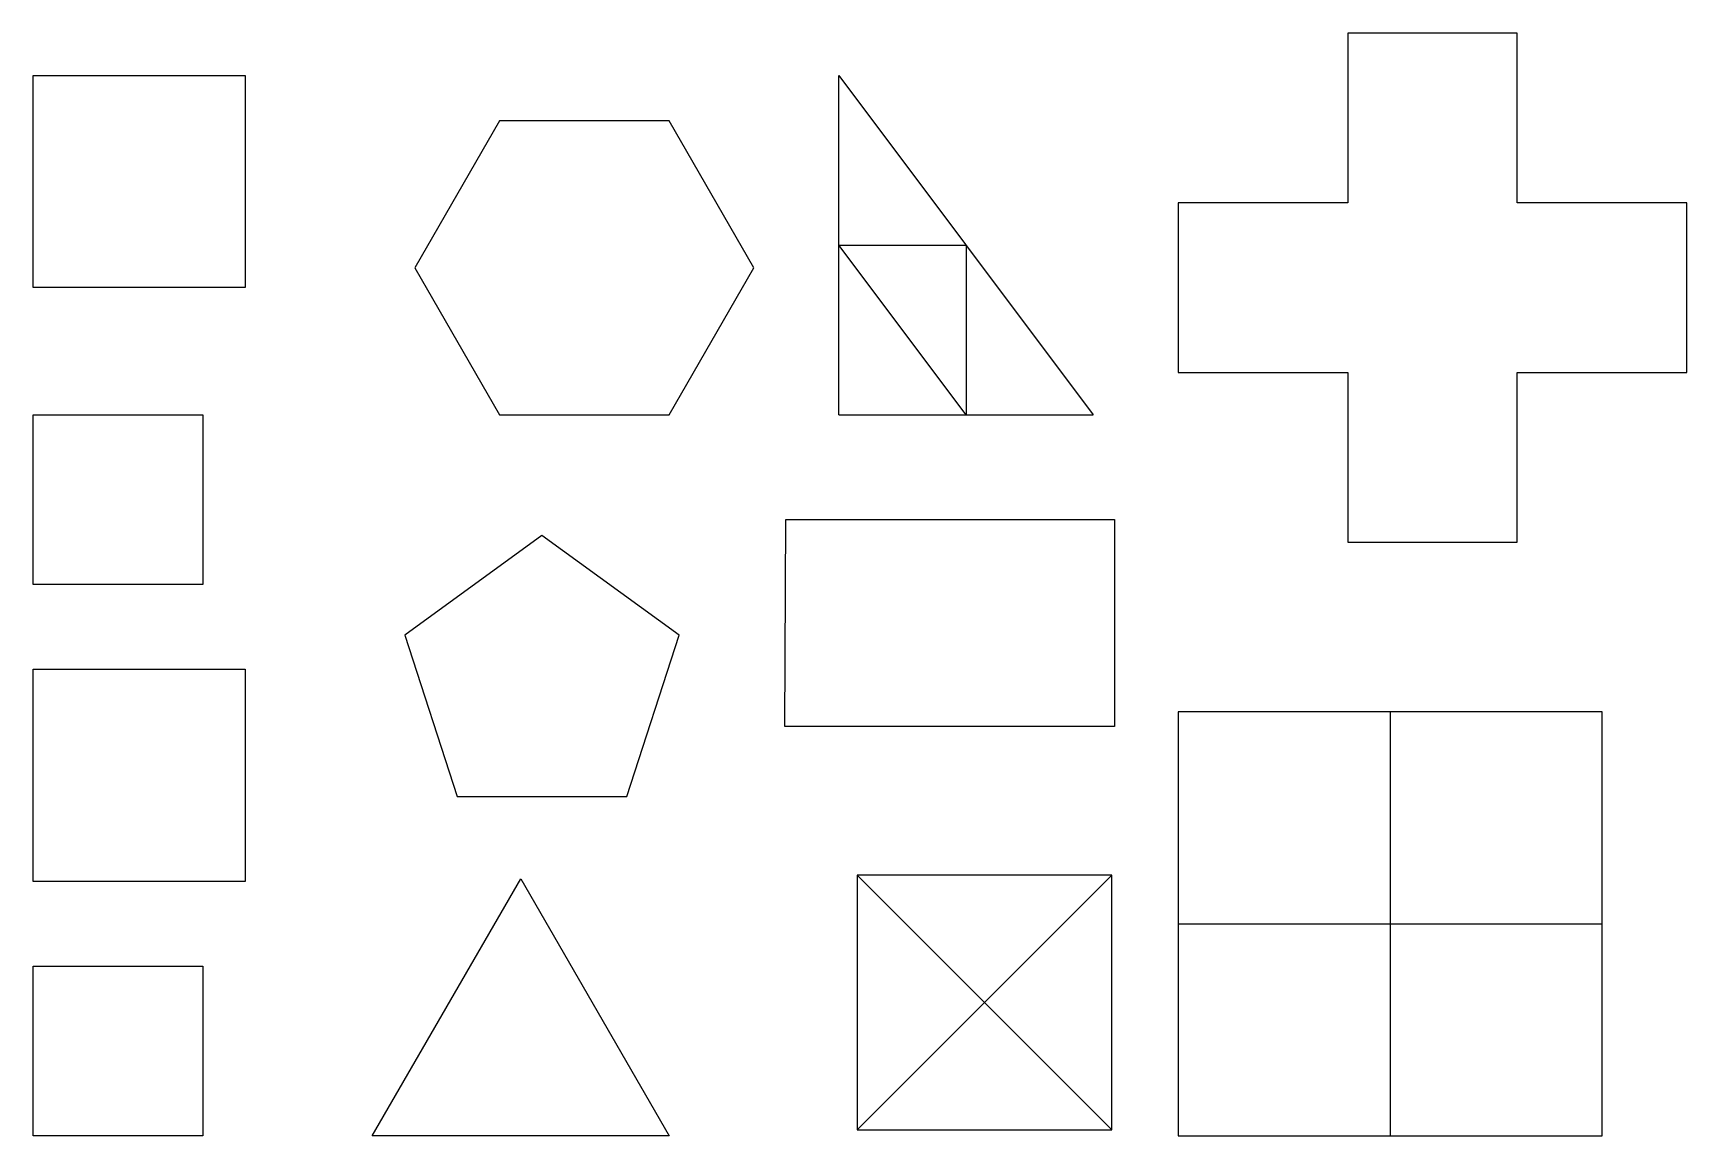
# Model space of a CAD drawing. Header units: millimetres. Extents: x 20 to 410, y 20 to 280.
import ezdxf

# ---------------------------------------------------------------- set-up
doc = ezdxf.new("R2010")
doc.units = ezdxf.units.MM

msp = doc.modelspace()

# ---------------------------------------------------------------- linework, layer by layer
for p, q in [((370, 280), (330, 280)), ((330, 280), (330, 240)), ((370, 240), (370, 280)), ((20, 220), (20, 270)), ((20, 270), (70, 270)), ((70, 270), (70, 220)), ((210, 190), (210, 270)), ((210, 270), (270, 190)), ((130, 259.28), (110, 224.64)), ((170, 259.28), (130, 259.28)), ((190, 224.64), (170, 259.28)), ((330, 240), (290, 240)), ((290, 240), (290, 200)), ((410, 240), (370, 240)), ((410, 200), (410, 240)), ((210, 230), (240, 230)), ((240, 190), (210, 230)), ((240, 230), (240, 190)), ((110, 224.64), (130, 190)), ((170, 190), (190, 224.64)), ((70, 220), (20, 220)), ((290, 200), (330, 200)), ((330, 200), (330, 160)), ((370, 160), (370, 200)), ((370, 200), (410, 200)), ((20, 150), (20, 190)), ((20, 190), (60, 190)), ((60, 190), (60, 150)), ((130, 190), (170, 190)), ((210, 190), (270, 190)), ((197.26, 116.49), (197.49, 165.33)), ((197.49, 165.33), (275.03, 165.33)), ((275.03, 165.33), (275.03, 116.49)), ((140, 161.55), (107.64, 138.04)), ((172.36, 138.04), (140, 161.55)), ((330, 160), (370, 160)), ((60, 150), (20, 150)), ((107.64, 138.04), (120, 100)), ((160, 100), (172.36, 138.04)), ((20, 80), (20, 130)), ((20, 130), (70, 130)), ((70, 130), (70, 80)), ((390, 120), (290, 120)), ((290, 120), (290, 20)), ((340, 120), (340, 20)), ((390, 20), (390, 120)), ((275.03, 116.49), (197.26, 116.49)), ((120, 100), (160, 100)), ((70, 80), (20, 80)), ((100, 20), (135, 80.62)), ((135, 80.62), (170, 20)), ((274.35, 81.44), (214.35, 81.44)), ((214.35, 81.44), (214.35, 21.44)), ((214.35, 81.44), (274.35, 21.44)), ((214.35, 21.44), (274.35, 81.44)), ((274.35, 21.44), (274.35, 81.44)), ((290, 70), (390, 70)), ((20, 20), (20, 60)), ((20, 60), (60, 60)), ((60, 60), (60, 20)), ((60, 20), (20, 20)), ((170, 20), (100, 20)), ((214.35, 21.44), (274.35, 21.44)), ((290, 20), (390, 20))]:
    msp.add_line(p, q)

doc.saveas('drawing.dxf')
